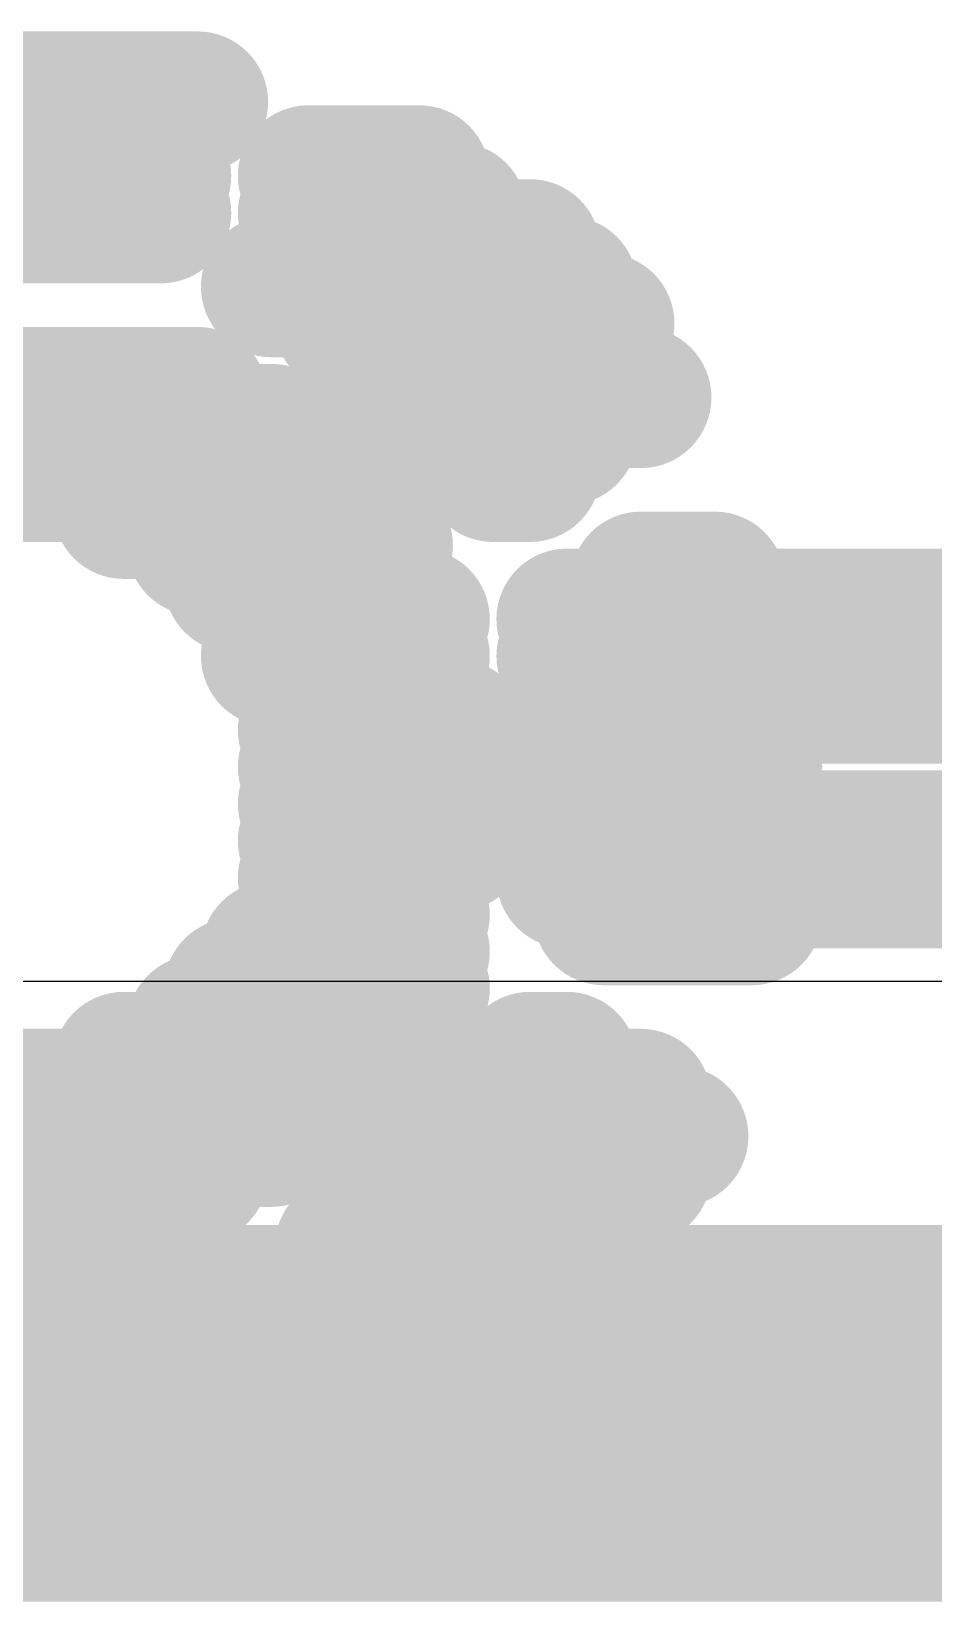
# Model space of a CAD drawing. Header units: inches. Extents: x -4 to 389, y 0 to 108.
# Drawn here: x 35.502 to 35.989, y 10.033 to 10.881 of the extents above; entities that cross this region are included whole.
import ezdxf

# ---------------------------------------------------------------- set-up
doc = ezdxf.new("R2010")
doc.units = ezdxf.units.IN
doc.layers.add('Bottom Layer', color=5, linetype='Continuous')
doc.layers.add('Bottom Overlay', color=54, linetype='Continuous')

msp = doc.modelspace()

# ---------------------------------------------------------------- linework, layer by layer
at = {"layer": 'Bottom Layer'}
msp.add_line((42.5594, 10.36768), (31.0642, 10.36768), dxfattribs=at)
msp.add_lwpolyline([(31.0642, 10.1346, 0.2032, 0.2032, 0), (43.4848, 10.1346, 0.2032, 0.2032, 0)], format="xyseb", dxfattribs=at)
at = {"layer": 'Bottom Overlay'}
for points in [[(35.37271, 10.84247, 0.0762, 0.0762, 0), (35.59205, 10.84247, 0.0762, 0.0762, 0)], [(35.37271, 10.82253, 0.0762, 0.0762, 0), (35.57211, 10.82253, 0.0762, 0.0762, 0)], [(35.39265, 10.80259, 0.0762, 0.0762, 0), (35.57211, 10.80259, 0.0762, 0.0762, 0)], [(35.65187, 10.80259, 0.0762, 0.0762, 0), (35.71169, 10.80259, 0.0762, 0.0762, 0)], [(35.39265, 10.78265, 0.0762, 0.0762, 0), (35.57211, 10.78265, 0.0762, 0.0762, 0)], [(35.65187, 10.78265, 0.0762, 0.0762, 0), (35.73163, 10.78265, 0.0762, 0.0762, 0)], [(35.65187, 10.76271, 0.0762, 0.0762, 0), (35.77151, 10.76271, 0.0762, 0.0762, 0)], [(35.63193, 10.74277, 0.0762, 0.0762, 0), (35.79145, 10.74277, 0.0762, 0.0762, 0)], [(35.67181, 10.72283, 0.0762, 0.0762, 0), (35.81139, 10.72283, 0.0762, 0.0762, 0)], [(35.69175, 10.70289, 0.0762, 0.0762, 0), (35.81139, 10.70289, 0.0762, 0.0762, 0)], [(35.41259, 10.68295, 0.0762, 0.0762, 0), (35.59205, 10.68295, 0.0762, 0.0762, 0)], [(35.71169, 10.68295, 0.0762, 0.0762, 0), (35.83133, 10.68295, 0.0762, 0.0762, 0)], [(35.37271, 10.66301, 0.0762, 0.0762, 0), (35.63193, 10.66301, 0.0762, 0.0762, 0)], [(35.73163, 10.66301, 0.0762, 0.0762, 0), (35.79145, 10.66301, 0.0762, 0.0762, 0)], [(35.35277, 10.64307, 0.0762, 0.0762, 0), (35.65187, 10.64307, 0.0762, 0.0762, 0)], [(35.75157, 10.64307, 0.0762, 0.0762, 0), (35.77151, 10.64307, 0.0762, 0.0762, 0)], [(35.55217, 10.62313, 0.0762, 0.0762, 0), (35.67181, 10.62313, 0.0762, 0.0762, 0)], [(35.59205, 10.60319, 0.0762, 0.0762, 0), (35.69175, 10.60319, 0.0762, 0.0762, 0)], [(35.61199, 10.58325, 0.0762, 0.0762, 0), (35.69175, 10.58325, 0.0762, 0.0762, 0)], [(35.83133, 10.58325, 0.0762, 0.0762, 0), (35.87121, 10.58325, 0.0762, 0.0762, 0)], [(35.63193, 10.56331, 0.0762, 0.0762, 0), (35.71169, 10.56331, 0.0762, 0.0762, 0)], [(35.79145, 10.56331, 0.0762, 0.0762, 0), (37.14738, 10.56331, 0.0762, 0.0762, 0)], [(35.63193, 10.54337, 0.0762, 0.0762, 0), (35.71169, 10.54337, 0.0762, 0.0762, 0)], [(35.79145, 10.54337, 0.0762, 0.0762, 0), (37.14738, 10.54337, 0.0762, 0.0762, 0)], [(35.65187, 10.52343, 0.0762, 0.0762, 0), (35.71169, 10.52343, 0.0762, 0.0762, 0)], [(35.79145, 10.52343, 0.0762, 0.0762, 0), (37.12744, 10.52343, 0.0762, 0.0762, 0)], [(35.65187, 10.50349, 0.0762, 0.0762, 0), (35.73163, 10.50349, 0.0762, 0.0762, 0)], [(35.79145, 10.50349, 0.0762, 0.0762, 0), (35.89115, 10.50349, 0.0762, 0.0762, 0)], [(35.65187, 10.48355, 0.0762, 0.0762, 0), (35.73163, 10.48355, 0.0762, 0.0762, 0)], [(35.81139, 10.48355, 0.0762, 0.0762, 0), (35.89115, 10.48355, 0.0762, 0.0762, 0)], [(35.65187, 10.46361, 0.0762, 0.0762, 0), (35.73163, 10.46361, 0.0762, 0.0762, 0)], [(35.81139, 10.46361, 0.0762, 0.0762, 0), (35.89115, 10.46361, 0.0762, 0.0762, 0)], [(35.65187, 10.44367, 0.0762, 0.0762, 0), (35.73163, 10.44367, 0.0762, 0.0762, 0)], [(35.79145, 10.44367, 0.0762, 0.0762, 0), (37.14738, 10.44367, 0.0762, 0.0762, 0)], [(35.65187, 10.42373, 0.0762, 0.0762, 0), (35.71169, 10.42373, 0.0762, 0.0762, 0)], [(35.79145, 10.42373, 0.0762, 0.0762, 0), (37.14738, 10.42373, 0.0762, 0.0762, 0)], [(35.65187, 10.40379, 0.0762, 0.0762, 0), (35.71169, 10.40379, 0.0762, 0.0762, 0)], [(35.81139, 10.40379, 0.0762, 0.0762, 0), (35.89115, 10.40379, 0.0762, 0.0762, 0)], [(35.63193, 10.38385, 0.0762, 0.0762, 0), (35.71169, 10.38385, 0.0762, 0.0762, 0)], [(35.61199, 10.36391, 0.0762, 0.0762, 0), (35.71169, 10.36391, 0.0762, 0.0762, 0)], [(35.59205, 10.34397, 0.0762, 0.0762, 0), (35.69175, 10.34397, 0.0762, 0.0762, 0)], [(35.55217, 10.32403, 0.0762, 0.0762, 0), (35.67181, 10.32403, 0.0762, 0.0762, 0)], [(35.77151, 10.32403, 0.0762, 0.0762, 0), (35.79145, 10.32403, 0.0762, 0.0762, 0)], [(35.33283, 10.30409, 0.0762, 0.0762, 0), (35.65187, 10.30409, 0.0762, 0.0762, 0)], [(35.75157, 10.30409, 0.0762, 0.0762, 0), (35.83133, 10.30409, 0.0762, 0.0762, 0)], [(35.37271, 10.28415, 0.0762, 0.0762, 0), (35.63193, 10.28415, 0.0762, 0.0762, 0)], [(35.73163, 10.28415, 0.0762, 0.0762, 0), (35.85127, 10.28415, 0.0762, 0.0762, 0)], [(35.39265, 10.26421, 0.0762, 0.0762, 0), (35.59205, 10.26421, 0.0762, 0.0762, 0)], [(35.71169, 10.26421, 0.0762, 0.0762, 0), (35.83133, 10.26421, 0.0762, 0.0762, 0)], [(35.69175, 10.24427, 0.0762, 0.0762, 0), (35.81139, 10.24427, 0.0762, 0.0762, 0)], [(35.67181, 10.22433, 0.0762, 0.0762, 0), (35.81139, 10.22433, 0.0762, 0.0762, 0)], [(35.67181, 10.20439, 0.0762, 0.0762, 0), (35.79145, 10.20439, 0.0762, 0.0762, 0)], [(35.69175, 10.18445, 0.0762, 0.0762, 0), (35.77151, 10.18445, 0.0762, 0.0762, 0)], [(35.43253, 10.16451, 0.0762, 0.0762, 0), (35.59205, 10.16451, 0.0762, 0.0762, 0)], [(35.69175, 10.16451, 0.0762, 0.0762, 0), (35.75157, 10.16451, 0.0762, 0.0762, 0)], [(35.43253, 10.14457, 0.0762, 0.0762, 0), (35.61199, 10.14457, 0.0762, 0.0762, 0)], [(35.43253, 10.12463, 0.0762, 0.0762, 0), (35.61199, 10.12463, 0.0762, 0.0762, 0)], [(35.41259, 10.10469, 0.0762, 0.0762, 0), (35.63193, 10.10469, 0.0762, 0.0762, 0)], [(35.41259, 10.08474, 0.0762, 0.0762, 0), (35.57211, 10.08474, 0.0762, 0.0762, 0)]]:
    msp.add_lwpolyline(points, format="xyseb", dxfattribs=at)
for points in [[(35.573, 10.84247, 0.0381, 0.0381, 1), (35.6111, 10.84247, 0.0381, 0.0381, 1)], [(35.55306, 10.82253, 0.0381, 0.0381, 1), (35.59116, 10.82253, 0.0381, 0.0381, 1)], [(35.55306, 10.80259, 0.0381, 0.0381, 1), (35.59116, 10.80259, 0.0381, 0.0381, 1)], [(35.63282, 10.80259, 0.0381, 0.0381, 1), (35.67092, 10.80259, 0.0381, 0.0381, 1)], [(35.69264, 10.80259, 0.0381, 0.0381, 1), (35.73074, 10.80259, 0.0381, 0.0381, 1)], [(35.55306, 10.78265, 0.0381, 0.0381, 1), (35.59116, 10.78265, 0.0381, 0.0381, 1)], [(35.63282, 10.78265, 0.0381, 0.0381, 1), (35.67092, 10.78265, 0.0381, 0.0381, 1)], [(35.71258, 10.78265, 0.0381, 0.0381, 1), (35.75068, 10.78265, 0.0381, 0.0381, 1)], [(35.63282, 10.76271, 0.0381, 0.0381, 1), (35.67092, 10.76271, 0.0381, 0.0381, 1)], [(35.75246, 10.76271, 0.0381, 0.0381, 1), (35.79056, 10.76271, 0.0381, 0.0381, 1)], [(35.61288, 10.74277, 0.0381, 0.0381, 1), (35.65098, 10.74277, 0.0381, 0.0381, 1)], [(35.7724, 10.74277, 0.0381, 0.0381, 1), (35.8105, 10.74277, 0.0381, 0.0381, 1)], [(35.65276, 10.72283, 0.0381, 0.0381, 1), (35.69086, 10.72283, 0.0381, 0.0381, 1)], [(35.79234, 10.72283, 0.0381, 0.0381, 1), (35.83044, 10.72283, 0.0381, 0.0381, 1)], [(35.6727, 10.70289, 0.0381, 0.0381, 1), (35.7108, 10.70289, 0.0381, 0.0381, 1)], [(35.79234, 10.70289, 0.0381, 0.0381, 1), (35.83044, 10.70289, 0.0381, 0.0381, 1)], [(35.573, 10.68295, 0.0381, 0.0381, 1), (35.6111, 10.68295, 0.0381, 0.0381, 1)], [(35.69264, 10.68295, 0.0381, 0.0381, 1), (35.73074, 10.68295, 0.0381, 0.0381, 1)], [(35.81228, 10.68295, 0.0381, 0.0381, 1), (35.85038, 10.68295, 0.0381, 0.0381, 1)], [(35.61288, 10.66301, 0.0381, 0.0381, 1), (35.65098, 10.66301, 0.0381, 0.0381, 1)], [(35.71258, 10.66301, 0.0381, 0.0381, 1), (35.75068, 10.66301, 0.0381, 0.0381, 1)], [(35.7724, 10.66301, 0.0381, 0.0381, 1), (35.8105, 10.66301, 0.0381, 0.0381, 1)], [(35.63282, 10.64307, 0.0381, 0.0381, 1), (35.67092, 10.64307, 0.0381, 0.0381, 1)], [(35.73252, 10.64307, 0.0381, 0.0381, 1), (35.77062, 10.64307, 0.0381, 0.0381, 1)], [(35.75246, 10.64307, 0.0381, 0.0381, 1), (35.79056, 10.64307, 0.0381, 0.0381, 1)], [(35.53312, 10.62313, 0.0381, 0.0381, 1), (35.57122, 10.62313, 0.0381, 0.0381, 1)], [(35.65276, 10.62313, 0.0381, 0.0381, 1), (35.69086, 10.62313, 0.0381, 0.0381, 1)], [(35.573, 10.60319, 0.0381, 0.0381, 1), (35.6111, 10.60319, 0.0381, 0.0381, 1)], [(35.6727, 10.60319, 0.0381, 0.0381, 1), (35.7108, 10.60319, 0.0381, 0.0381, 1)], [(35.59294, 10.58325, 0.0381, 0.0381, 1), (35.63104, 10.58325, 0.0381, 0.0381, 1)], [(35.6727, 10.58325, 0.0381, 0.0381, 1), (35.7108, 10.58325, 0.0381, 0.0381, 1)], [(35.81228, 10.58325, 0.0381, 0.0381, 1), (35.85038, 10.58325, 0.0381, 0.0381, 1)], [(35.85216, 10.58325, 0.0381, 0.0381, 1), (35.89026, 10.58325, 0.0381, 0.0381, 1)], [(35.61288, 10.56331, 0.0381, 0.0381, 1), (35.65098, 10.56331, 0.0381, 0.0381, 1)], [(35.69264, 10.56331, 0.0381, 0.0381, 1), (35.73074, 10.56331, 0.0381, 0.0381, 1)], [(35.7724, 10.56331, 0.0381, 0.0381, 1), (35.8105, 10.56331, 0.0381, 0.0381, 1)], [(35.61288, 10.54337, 0.0381, 0.0381, 1), (35.65098, 10.54337, 0.0381, 0.0381, 1)], [(35.69264, 10.54337, 0.0381, 0.0381, 1), (35.73074, 10.54337, 0.0381, 0.0381, 1)], [(35.7724, 10.54337, 0.0381, 0.0381, 1), (35.8105, 10.54337, 0.0381, 0.0381, 1)], [(35.63282, 10.52343, 0.0381, 0.0381, 1), (35.67092, 10.52343, 0.0381, 0.0381, 1)], [(35.69264, 10.52343, 0.0381, 0.0381, 1), (35.73074, 10.52343, 0.0381, 0.0381, 1)], [(35.7724, 10.52343, 0.0381, 0.0381, 1), (35.8105, 10.52343, 0.0381, 0.0381, 1)], [(35.63282, 10.50349, 0.0381, 0.0381, 1), (35.67092, 10.50349, 0.0381, 0.0381, 1)], [(35.71258, 10.50349, 0.0381, 0.0381, 1), (35.75068, 10.50349, 0.0381, 0.0381, 1)], [(35.7724, 10.50349, 0.0381, 0.0381, 1), (35.8105, 10.50349, 0.0381, 0.0381, 1)], [(35.8721, 10.50349, 0.0381, 0.0381, 1), (35.9102, 10.50349, 0.0381, 0.0381, 1)], [(35.63282, 10.48355, 0.0381, 0.0381, 1), (35.67092, 10.48355, 0.0381, 0.0381, 1)], [(35.71258, 10.48355, 0.0381, 0.0381, 1), (35.75068, 10.48355, 0.0381, 0.0381, 1)], [(35.79234, 10.48355, 0.0381, 0.0381, 1), (35.83044, 10.48355, 0.0381, 0.0381, 1)], [(35.8721, 10.48355, 0.0381, 0.0381, 1), (35.9102, 10.48355, 0.0381, 0.0381, 1)], [(35.63282, 10.46361, 0.0381, 0.0381, 1), (35.67092, 10.46361, 0.0381, 0.0381, 1)], [(35.71258, 10.46361, 0.0381, 0.0381, 1), (35.75068, 10.46361, 0.0381, 0.0381, 1)], [(35.79234, 10.46361, 0.0381, 0.0381, 1), (35.83044, 10.46361, 0.0381, 0.0381, 1)], [(35.8721, 10.46361, 0.0381, 0.0381, 1), (35.9102, 10.46361, 0.0381, 0.0381, 1)], [(35.63282, 10.44367, 0.0381, 0.0381, 1), (35.67092, 10.44367, 0.0381, 0.0381, 1)], [(35.71258, 10.44367, 0.0381, 0.0381, 1), (35.75068, 10.44367, 0.0381, 0.0381, 1)], [(35.7724, 10.44367, 0.0381, 0.0381, 1), (35.8105, 10.44367, 0.0381, 0.0381, 1)], [(35.63282, 10.42373, 0.0381, 0.0381, 1), (35.67092, 10.42373, 0.0381, 0.0381, 1)], [(35.69264, 10.42373, 0.0381, 0.0381, 1), (35.73074, 10.42373, 0.0381, 0.0381, 1)], [(35.7724, 10.42373, 0.0381, 0.0381, 1), (35.8105, 10.42373, 0.0381, 0.0381, 1)], [(35.63282, 10.40379, 0.0381, 0.0381, 1), (35.67092, 10.40379, 0.0381, 0.0381, 1)], [(35.69264, 10.40379, 0.0381, 0.0381, 1), (35.73074, 10.40379, 0.0381, 0.0381, 1)], [(35.79234, 10.40379, 0.0381, 0.0381, 1), (35.83044, 10.40379, 0.0381, 0.0381, 1)], [(35.8721, 10.40379, 0.0381, 0.0381, 1), (35.9102, 10.40379, 0.0381, 0.0381, 1)], [(35.61288, 10.38385, 0.0381, 0.0381, 1), (35.65098, 10.38385, 0.0381, 0.0381, 1)], [(35.69264, 10.38385, 0.0381, 0.0381, 1), (35.73074, 10.38385, 0.0381, 0.0381, 1)], [(35.59294, 10.36391, 0.0381, 0.0381, 1), (35.63104, 10.36391, 0.0381, 0.0381, 1)], [(35.69264, 10.36391, 0.0381, 0.0381, 1), (35.73074, 10.36391, 0.0381, 0.0381, 1)], [(35.573, 10.34397, 0.0381, 0.0381, 1), (35.6111, 10.34397, 0.0381, 0.0381, 1)], [(35.6727, 10.34397, 0.0381, 0.0381, 1), (35.7108, 10.34397, 0.0381, 0.0381, 1)], [(35.53312, 10.32403, 0.0381, 0.0381, 1), (35.57122, 10.32403, 0.0381, 0.0381, 1)], [(35.65276, 10.32403, 0.0381, 0.0381, 1), (35.69086, 10.32403, 0.0381, 0.0381, 1)], [(35.75246, 10.32403, 0.0381, 0.0381, 1), (35.79056, 10.32403, 0.0381, 0.0381, 1)], [(35.7724, 10.32403, 0.0381, 0.0381, 1), (35.8105, 10.32403, 0.0381, 0.0381, 1)], [(35.63282, 10.30409, 0.0381, 0.0381, 1), (35.67092, 10.30409, 0.0381, 0.0381, 1)], [(35.73252, 10.30409, 0.0381, 0.0381, 1), (35.77062, 10.30409, 0.0381, 0.0381, 1)], [(35.81228, 10.30409, 0.0381, 0.0381, 1), (35.85038, 10.30409, 0.0381, 0.0381, 1)], [(35.61288, 10.28415, 0.0381, 0.0381, 1), (35.65098, 10.28415, 0.0381, 0.0381, 1)], [(35.71258, 10.28415, 0.0381, 0.0381, 1), (35.75068, 10.28415, 0.0381, 0.0381, 1)], [(35.83222, 10.28415, 0.0381, 0.0381, 1), (35.87032, 10.28415, 0.0381, 0.0381, 1)], [(35.573, 10.26421, 0.0381, 0.0381, 1), (35.6111, 10.26421, 0.0381, 0.0381, 1)], [(35.69264, 10.26421, 0.0381, 0.0381, 1), (35.73074, 10.26421, 0.0381, 0.0381, 1)], [(35.81228, 10.26421, 0.0381, 0.0381, 1), (35.85038, 10.26421, 0.0381, 0.0381, 1)], [(35.6727, 10.24427, 0.0381, 0.0381, 1), (35.7108, 10.24427, 0.0381, 0.0381, 1)], [(35.79234, 10.24427, 0.0381, 0.0381, 1), (35.83044, 10.24427, 0.0381, 0.0381, 1)], [(35.65276, 10.22433, 0.0381, 0.0381, 1), (35.69086, 10.22433, 0.0381, 0.0381, 1)], [(35.79234, 10.22433, 0.0381, 0.0381, 1), (35.83044, 10.22433, 0.0381, 0.0381, 1)], [(35.65276, 10.20439, 0.0381, 0.0381, 1), (35.69086, 10.20439, 0.0381, 0.0381, 1)], [(35.7724, 10.20439, 0.0381, 0.0381, 1), (35.8105, 10.20439, 0.0381, 0.0381, 1)], [(35.6727, 10.18445, 0.0381, 0.0381, 1), (35.7108, 10.18445, 0.0381, 0.0381, 1)], [(35.75246, 10.18445, 0.0381, 0.0381, 1), (35.79056, 10.18445, 0.0381, 0.0381, 1)], [(35.573, 10.16451, 0.0381, 0.0381, 1), (35.6111, 10.16451, 0.0381, 0.0381, 1)], [(35.6727, 10.16451, 0.0381, 0.0381, 1), (35.7108, 10.16451, 0.0381, 0.0381, 1)], [(35.73252, 10.16451, 0.0381, 0.0381, 1), (35.77062, 10.16451, 0.0381, 0.0381, 1)], [(35.59294, 10.14457, 0.0381, 0.0381, 1), (35.63104, 10.14457, 0.0381, 0.0381, 1)], [(35.59294, 10.12463, 0.0381, 0.0381, 1), (35.63104, 10.12463, 0.0381, 0.0381, 1)], [(35.61288, 10.10469, 0.0381, 0.0381, 1), (35.65098, 10.10469, 0.0381, 0.0381, 1)], [(35.55306, 10.08474, 0.0381, 0.0381, 1), (35.59116, 10.08474, 0.0381, 0.0381, 1)]]:
    msp.add_lwpolyline(points, format="xyseb", close=True, dxfattribs=at)

doc.saveas('drawing.dxf')
